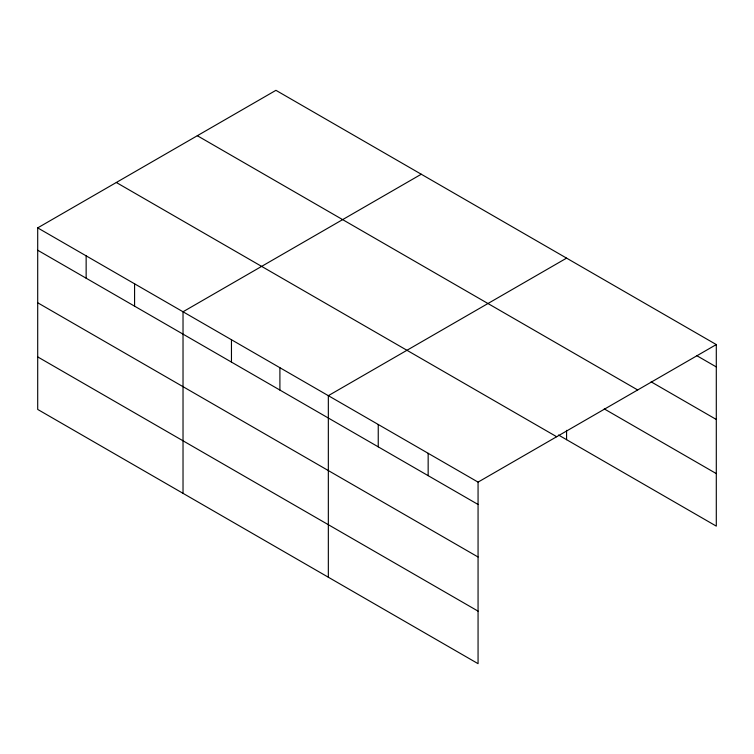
<?xml version="1.0" encoding="UTF-8"?>
<svg xmlns="http://www.w3.org/2000/svg" width="754" height="754" viewBox="0 0 754 754"><rect width="100%" height="100%" fill="white"/><g stroke="black" fill="none" stroke-linecap="round" stroke-linejoin="round"><path stroke-width="1.13" d="M478.064 557.008L478.064 482.117L37.7 227.878L37.7 409.431L478.064 663.671L478.064 557.008L37.7 302.769M558.507 435.02L716.3 526.122L716.3 344.569L275.936 90.329L37.7 227.878M421.26 174.231L183.024 311.77L183.024 493.333M566.574 258.132L328.339 395.671L328.339 577.234M478.064 482.117L716.3 344.569M696.95 355.756L716.3 366.934M651.117 381.835L716.3 419.469M197.322 135.72L637.686 389.959M604.265 408.904L716.3 473.597M116.314 182.487L556.678 436.726M37.7 250.234L478.064 504.473M37.7 356.896L478.064 611.136M566.574 430.346L566.574 439.686M428.159 453.305L428.159 475.661M378.244 424.483L378.244 446.849M279.904 367.707L279.904 390.072M231.459 339.743L231.459 362.099M134.58 283.806L134.58 306.171M86.145 255.842L86.145 278.207"/></g></svg>
